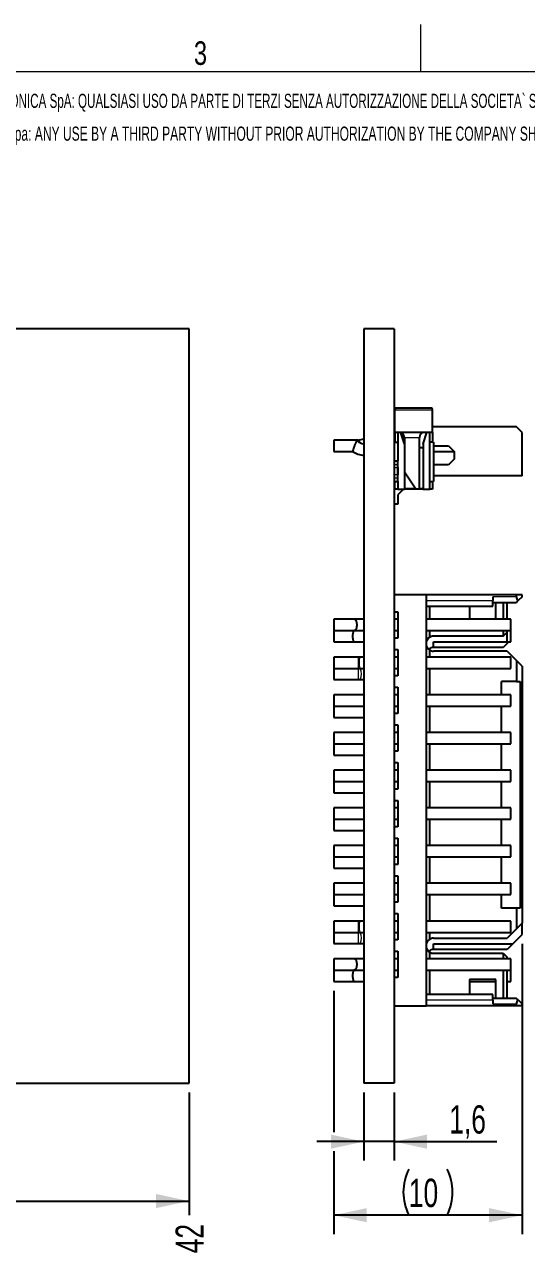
# Paper-space layout 'Sheet1' of a CAD drawing. Header units: millimetres. Extents: x 5 to 290, y -10 to 204.
# Drawn here: x 105.7 to 159, y 74 to 204.3 of the extents above; entities that cross this region are included whole.
import ezdxf

# ---------------------------------------------------------------- set-up
doc = ezdxf.new("R2010")
doc.units = ezdxf.units.MM
doc.layers.add('QUOTE_-_LINEARE', color=7, linetype='Continuous')
doc.layers.add('QUOTE_-_ORDINATA', color=7, linetype='Continuous')
doc.styles.add('SLDTEXTSTYLE0', font='TXT', dxfattribs={"width": 0.615211})
doc.styles.add('SLDTEXTSTYLE1', font='TXT', dxfattribs={"width": 0.638186})
doc.styles.add('SLDTEXTSTYLE2', font='TXT', dxfattribs={"width": 0.75})
doc.styles.add('SLDTEXTSTYLE4', font='TXT', dxfattribs={"width": 0.7})
doc.dimstyles.new('SLDDIMSTYLE1', dxfattribs={"dimtxt": 3, "dimasz": 3.5, "dimexe": 0, "dimexo": 0.0625, "dimgap": 0.75, "dimtad": 0, "dimtih": 1, "dimtoh": 1, "dimdec": 1, "dimlfac": 0.5, "dimrnd": 1e-09, "dimzin": 12, "dimdsep": 46, "dimtxsty": 'SLDTEXTSTYLE4', "dimsah": 1, "dimcen": 0.09, "dimadec": 0, "dimazin": 3, "dimtfac": 1, "dimtdec": 3, "dimtofl": 0, "dimtmove": 0, "dimatfit": 3, "dimfxl": 1, "dimfrac": 2, "dimtolj": 1, "dimtzin": 12, "dimarcsym": 0})
doc.dimstyles.new('SLDDIMSTYLE4', dxfattribs={"dimtxt": 3, "dimasz": 3.5, "dimexe": 0, "dimexo": 0.0625, "dimgap": 0.75, "dimtad": 1, "dimdec": 1, "dimlfac": 0.5, "dimrnd": 1e-09, "dimzin": 12, "dimdsep": 46, "dimtxsty": 'SLDTEXTSTYLE4', "dimsah": 1, "dimcen": 0.09, "dimadec": 0, "dimazin": 3, "dimtfac": 1, "dimtdec": 3, "dimtmove": 0, "dimatfit": 0, "dimfxl": 1, "dimfrac": 2, "dimtolj": 1, "dimtzin": 12, "dimarcsym": 0})
doc.dimstyles.new('SLDDIMSTYLE5', dxfattribs={"dimtxt": 3, "dimasz": 3.5, "dimexe": 0, "dimexo": 0.0625, "dimgap": 0.75, "dimtad": 1, "dimdec": 1, "dimlfac": 0.5, "dimrnd": 1e-09, "dimzin": 12, "dimdsep": 46, "dimtxsty": 'SLDTEXTSTYLE4', "dimsah": 1, "dimcen": 0.09, "dimadec": 0, "dimazin": 3, "dimtfac": 1, "dimtdec": 3, "dimtofl": 0, "dimtmove": 0, "dimatfit": 3, "dimfxl": 1, "dimfrac": 2, "dimtolj": 1, "dimtzin": 12, "dimarcsym": 0})

# ---------------------------------------------------------------- blocks, each defined once
blk = doc.blocks.new('SW_NOTE_0')
at = {"color": 0, "linetype": 'Continuous', "lineweight": 18, "insert": (0, 1.93), "char_height": 1.5, "attachment_point": 1, "style": 'SLDTEXTSTYLE0'}
blk.add_mtext('QUESTO DOCUMENTO CONTIENE INFORMAZIONI DI PROPRIETA` DELLA METALTRONICA SpA: QUALSIASI USO DA PARTE DI TERZI SENZA AUTORIZZAZIONE DELLA SOCIETA` SARA` PERSEGUITO A TERMINI DI LEGGE.', dxfattribs=at)
blk = doc.blocks.new('SW_NOTE_0_1')
at = {"color": 0, "linetype": 'Continuous', "lineweight": 18, "insert": (0, 1.93), "char_height": 1.5, "attachment_point": 1, "style": 'SLDTEXTSTYLE1'}
blk.add_mtext('THIS DOCUMENT CONTAINS PROPRIETARY INFORMATION OF METALTRONICA Spa: ANY USE BY A THIRD PARTY WITHOUT PRIOR AUTHORIZATION BY THE COMPANY SHALL BE PURSUED ACCORDING TO LAW.', dxfattribs=at)
blk = doc.blocks.new('SW_NOTE_0_16')
at = {"color": 0, "linetype": 'Continuous', "lineweight": 18, "insert": (0, 3.22), "char_height": 2.5, "attachment_point": 1, "style": 'SLDTEXTSTYLE2'}
blk.add_mtext('3', dxfattribs=at)
blk = doc.blocks.new('SE')
at = {"color": 250, "linetype": 'Continuous', "lineweight": 18, "true_color": 0x191924}
for p, q in [((147.81, 199.32), (147.81, 204.32)), ((286.31, 199.32), (9.31, 199.32))]:
    blk.add_line(p, q, dxfattribs=at)
at = {"color": 7, "linetype": 'Continuous', "lineweight": 18}
for name, p in [('SW_NOTE_0_16', (123.72, 199.32)), ('SW_NOTE_0', (54.64, 195.05)), ('SW_NOTE_0_1', (54.48, 191.57))]:
    blk.add_blockref(name, p, dxfattribs=at)
blk = doc.blocks.new('_D_7')
at = {"layer": 'QUOTE_-_ORDINATA', "color": 7}
for p, q in [((123.2, 91.04), (123.2, 78.04)), ((96.2, 79.54), (123.2, 79.54))]:
    blk.add_line(p, q, dxfattribs=at)
blk.add_solid([(123.2, 79.54), (119.7, 80.29), (119.7, 78.79)], dxfattribs=at)
at = {"layer": 'QUOTE_-_ORDINATA', "color": 7, "insert": (121.77, 73.99), "char_height": 3, "attachment_point": 1, "rotation": 90, "style": 'SLDTEXTSTYLE4'}
blk.add_mtext('42', dxfattribs=at)
blk = doc.blocks.new('_D_9')
at = {"layer": 'QUOTE_-_LINEARE', "color": 7}
for p, q in [((141.76, 91.04), (141.76, 83.84)), ((144.96, 91.04), (144.96, 83.84)), ((141.76, 85.84), (136.76, 85.84)), ((144.96, 85.84), (141.76, 85.84)), ((144.96, 85.84), (155.87, 85.84))]:
    blk.add_line(p, q, dxfattribs=at)
for points in [[(141.76, 85.84), (138.26, 86.59), (138.26, 85.09)], [(144.96, 85.84), (148.46, 85.09), (148.46, 86.59)]]:
    blk.add_solid(points, dxfattribs=at)
at = {"layer": 'QUOTE_-_LINEARE', "color": 7, "insert": (150.82, 89.7), "char_height": 3, "attachment_point": 1, "style": 'SLDTEXTSTYLE4'}
blk.add_mtext('1,6', dxfattribs=at)
blk = doc.blocks.new('_D_10')
at = {"layer": 'QUOTE_-_LINEARE', "color": 7}
for p, q in [((158.56, 106.82), (158.56, 76.04)), ((138.56, 101.84), (138.56, 86.84)), ((138.56, 84.84), (138.56, 76.04)), ((158.56, 78.04), (138.56, 78.04))]:
    blk.add_line(p, q, dxfattribs=at)
for centre, start, end in [((151.41, 80.49), 153.4349, 206.5651), ((145.71, 80.49), 333.4349, 26.5651)]:
    blk.add_arc(centre, 5.46, start, end, dxfattribs=at)
for points in [[(138.56, 78.04), (142.06, 77.29), (142.06, 78.79)], [(158.56, 78.04), (155.06, 78.79), (155.06, 77.29)]]:
    blk.add_solid(points, dxfattribs=at)
at = {"layer": 'QUOTE_-_LINEARE', "color": 7, "insert": (146.53, 81.91), "char_height": 3, "attachment_point": 1, "style": 'SLDTEXTSTYLE4'}
blk.add_mtext('10', dxfattribs=at)

psp = doc.layouts.new('Sheet1')

# ---------------------------------------------------------------- linework, layer by layer
at = {"color": 7, "linetype": 'Continuous', "lineweight": 25}
for p, q in [((123.2, 172.04), (33.2, 172.04)), ((123.2, 92.04), (123.2, 172.04)), ((144.96, 172.04), (141.76, 172.04)), ((141.76, 172.04), (141.76, 92.04)), ((144.96, 172.04), (144.96, 92.04)), ((144.96, 163.64), (145.06, 163.64)), ((145.26, 163.64), (145.06, 163.64)), ((145.06, 163.64), (145.06, 163.44)), ((145.06, 161.04), (145.06, 163.44)), ((148.86, 163.64), (145.26, 163.64)), ((149.06, 161.04), (149.06, 163.44)), ((157.96, 161.64), (149.06, 161.64)), ((158.56, 161.04), (157.96, 161.64)), ((141.76, 160.34), (141.26, 160.25)), ((149.06, 161.04), (145.06, 161.04)), ((145.06, 161.04), (145.06, 160.04)), ((145.36, 161.04), (145.36, 158.04)), ((146.06, 159.84), (145.67, 161.03)), ((146.06, 160.54), (146.06, 156.84)), ((147.66, 155.04), (147.66, 160.54)), ((148.06, 159.84), (148.45, 161.04)), ((148.76, 155.04), (148.76, 161.04)), ((149.06, 161.04), (149.06, 160.04)), ((158.56, 156.44), (158.56, 161.04)), ((141.01, 160.24), (138.56, 160.24)), ((138.56, 160.24), (138.56, 159.64)), ((138.56, 159.64), (138.56, 159.04)), ((138.56, 159.04), (140.56, 159.04)), ((141.16, 160.24), (141.01, 160.24)), ((144.96, 160.04), (145.36, 160.04)), ((148.06, 159.44), (147.66, 159.44)), ((148.06, 159.84), (148.06, 155.04)), ((149.16, 160.04), (148.76, 160.04)), ((149.16, 160.04), (149.16, 155.84)), ((149.16, 159.64), (150.76, 159.64)), ((149.16, 159.04), (151.36, 159.04)), ((150.76, 159.64), (151.36, 159.04)), ((151.36, 159.04), (151.36, 158.24)), ((144.96, 158.04), (145.36, 158.04)), ((145.36, 157.65), (145.36, 158.04)), ((151.36, 158.24), (150.76, 157.64)), ((145.36, 157.34), (145.36, 157.65)), ((145.36, 156.55), (145.36, 157.34)), ((145.36, 157.34), (145.36, 156.55)), ((145.36, 156.24), (145.36, 156.55)), ((147.26, 155.04), (146.06, 156.84)), ((146.06, 156.84), (146.06, 155.04)), ((150.76, 157.64), (149.16, 157.64)), ((158.56, 156.44), (149.16, 156.44)), ((144.96, 155.84), (145.36, 155.84)), ((145.06, 155.04), (145.06, 155.84)), ((145.36, 155.84), (145.36, 156.24)), ((145.36, 155.84), (145.36, 155.04)), ((146.06, 155.1), (147.22, 155.1)), ((147.66, 155.1), (148.06, 155.1)), ((148.76, 155.84), (149.16, 155.84)), ((149.06, 155.84), (149.06, 155.04)), ((144.96, 154.94), (145.06, 155.04)), ((145.36, 155.04), (145.06, 155.04)), ((145.96, 155.04), (145.36, 154.44)), ((145.36, 155.04), (146.06, 155.04)), ((145.36, 154.44), (145.36, 153.44)), ((147.26, 155.04), (146.06, 155.04)), ((147.66, 155.04), (147.26, 155.04)), ((148.06, 155.04), (147.66, 155.04)), ((148.06, 155.04), (148.76, 155.04)), ((149.06, 155.04), (148.76, 155.04)), ((145.36, 153.44), (144.96, 153.44)), ((148.36, 143.84), (144.96, 143.84)), ((148.36, 143.84), (148.36, 100.24)), ((157.96, 143.84), (148.36, 143.84)), ((155.46, 143.64), (155.46, 143.24)), ((157.96, 143.64), (157.96, 143.84)), ((158.56, 143.84), (157.96, 143.84)), ((158.56, 143.64), (158.14, 143.22)), ((158.56, 143.64), (158.56, 143.84)), ((148.36, 142.64), (155.46, 142.64)), ((148.76, 141.24), (148.76, 142.64)), ((152.96, 142.64), (152.96, 141.24)), ((155.46, 142.64), (155.46, 143.24)), ((155.46, 143.04), (157.96, 143.04)), ((155.76, 141.24), (155.76, 143.04)), ((156.56, 143.04), (156.56, 141.24)), ((156.96, 141.24), (156.96, 143.04)), ((158.14, 143.22), (157.96, 143.04)), ((140.76, 141.24), (138.56, 141.24)), ((138.56, 141.24), (138.56, 140.04)), ((141.76, 141.24), (140.76, 141.24)), ((144.96, 142.04), (145.36, 142.04)), ((145.36, 141.24), (144.96, 141.24)), ((145.36, 142.04), (145.36, 139.24)), ((157.36, 141.24), (148.36, 141.24)), ((157.36, 140.04), (157.36, 141.24)), ((138.56, 140.04), (140.76, 140.04)), ((138.56, 140.04), (138.56, 138.84)), ((140.76, 140.04), (141.76, 140.04)), ((144.96, 140.04), (145.36, 140.04)), ((148.36, 140.04), (157.36, 140.04)), ((148.76, 139.36), (148.76, 140.04)), ((156.56, 139.46), (149.16, 139.46)), ((156.56, 140.04), (156.56, 139.46)), ((156.56, 139.46), (156.96, 139.86)), ((156.96, 139.86), (156.96, 140.04)), ((156.96, 138.86), (156.96, 139.86)), ((157.36, 138.84), (157.36, 140.04)), ((138.56, 138.84), (140.76, 138.84)), ((140.76, 138.84), (141.76, 138.84)), ((145.36, 139.24), (144.96, 139.24)), ((149.16, 138.86), (156.96, 138.86)), ((149.16, 138.26), (149.16, 138.86)), ((156.56, 138.26), (149.16, 138.26)), ((156.96, 138.66), (156.56, 138.26)), ((156.96, 138.86), (156.96, 138.66)), ((156.96, 138.84), (157.36, 138.84)), ((141.16, 137.24), (138.56, 137.24)), ((138.56, 137.24), (138.56, 136.04)), ((141.37, 137.24), (141.16, 137.24)), ((141.76, 137.24), (141.37, 137.24)), ((144.96, 138.04), (145.36, 138.04)), ((145.36, 137.24), (144.96, 137.24)), ((145.36, 138.04), (145.36, 135.24)), ((157.36, 137.24), (148.36, 137.24)), ((148.76, 137.24), (148.76, 137.97)), ((156.96, 137.86), (149.16, 137.86)), ((156.96, 137.86), (157.96, 136.86)), ((157.36, 136.04), (157.36, 137.24)), ((158.56, 136.26), (157.96, 136.86)), ((157.96, 136.86), (157.96, 134.66)), ((138.56, 136.04), (141.16, 136.04)), ((138.56, 136.04), (138.56, 134.84)), ((141.16, 136.04), (141.37, 136.04)), ((141.37, 136.04), (141.76, 136.04)), ((144.96, 136.04), (145.36, 136.04)), ((148.36, 136.04), (157.36, 136.04)), ((148.76, 133.24), (148.76, 136.04)), ((158.56, 136.26), (158.56, 109.02)), ((138.56, 134.84), (141.16, 134.84)), ((141.16, 134.84), (141.37, 134.84)), ((141.37, 134.84), (141.76, 134.84)), ((145.36, 135.24), (144.96, 135.24)), ((157.96, 134.66), (156.36, 134.66)), ((156.36, 133.24), (156.36, 134.66)), ((157.96, 134.66), (158.36, 134.66)), ((158.36, 134.66), (158.36, 110.62)), ((141.76, 133.24), (138.56, 133.24)), ((138.56, 133.24), (138.56, 132.04)), ((144.96, 134.04), (145.36, 134.04)), ((145.36, 133.24), (144.96, 133.24)), ((145.36, 134.04), (145.36, 131.24)), ((157.36, 133.24), (148.36, 133.24)), ((157.36, 132.04), (157.36, 133.24)), ((138.56, 132.04), (141.76, 132.04)), ((138.56, 132.04), (138.56, 130.84)), ((144.96, 132.04), (145.36, 132.04)), ((148.36, 132.04), (157.36, 132.04)), ((148.76, 129.24), (148.76, 132.04)), ((156.36, 129.24), (156.36, 132.04)), ((138.56, 130.84), (141.76, 130.84)), ((145.36, 131.24), (144.96, 131.24)), ((141.76, 129.24), (138.56, 129.24)), ((138.56, 129.24), (138.56, 128.04)), ((144.96, 130.04), (145.36, 130.04)), ((145.36, 129.24), (144.96, 129.24)), ((145.36, 130.04), (145.36, 127.24)), ((157.36, 129.24), (148.36, 129.24)), ((157.36, 128.04), (157.36, 129.24)), ((138.56, 128.04), (141.76, 128.04)), ((138.56, 128.04), (138.56, 126.84)), ((144.96, 128.04), (145.36, 128.04)), ((148.36, 128.04), (157.36, 128.04)), ((148.76, 125.24), (148.76, 128.04)), ((156.36, 125.24), (156.36, 128.04)), ((138.56, 126.84), (141.76, 126.84)), ((145.36, 127.24), (144.96, 127.24)), ((141.76, 125.24), (138.56, 125.24)), ((138.56, 125.24), (138.56, 124.04)), ((144.96, 126.04), (145.36, 126.04)), ((145.36, 125.24), (144.96, 125.24)), ((145.36, 126.04), (145.36, 123.24)), ((157.36, 125.24), (148.36, 125.24)), ((157.36, 124.04), (157.36, 125.24)), ((138.56, 124.04), (141.76, 124.04)), ((138.56, 124.04), (138.56, 122.84)), ((144.96, 124.04), (145.36, 124.04)), ((148.36, 124.04), (157.36, 124.04)), ((148.76, 121.24), (148.76, 124.04)), ((156.36, 121.24), (156.36, 124.04)), ((138.56, 122.84), (141.76, 122.84)), ((145.36, 123.24), (144.96, 123.24)), ((141.76, 121.24), (138.56, 121.24)), ((138.56, 121.24), (138.56, 120.04)), ((144.96, 122.04), (145.36, 122.04)), ((145.36, 121.24), (144.96, 121.24)), ((145.36, 122.04), (145.36, 119.24)), ((157.36, 121.24), (148.36, 121.24)), ((157.36, 120.04), (157.36, 121.24)), ((138.56, 120.04), (141.76, 120.04)), ((138.56, 120.04), (138.56, 118.84)), ((144.96, 120.04), (145.36, 120.04)), ((148.36, 120.04), (157.36, 120.04)), ((148.76, 117.24), (148.76, 120.04)), ((156.36, 117.24), (156.36, 120.04)), ((138.56, 118.84), (141.76, 118.84)), ((145.36, 119.24), (144.96, 119.24)), ((144.96, 118.04), (145.36, 118.04)), ((145.36, 118.04), (145.36, 115.24)), ((141.76, 117.24), (138.56, 117.24)), ((138.56, 117.24), (138.56, 116.04)), ((138.56, 116.04), (141.76, 116.04)), ((138.56, 116.04), (138.56, 114.84)), ((145.36, 117.24), (144.96, 117.24)), ((144.96, 116.04), (145.36, 116.04)), ((157.36, 117.24), (148.36, 117.24)), ((148.36, 116.04), (157.36, 116.04)), ((148.76, 113.24), (148.76, 116.04)), ((156.36, 113.24), (156.36, 116.04)), ((157.36, 116.04), (157.36, 117.24)), ((138.56, 114.84), (141.76, 114.84)), ((145.36, 115.24), (144.96, 115.24)), ((144.96, 114.04), (145.36, 114.04)), ((145.36, 114.04), (145.36, 111.24)), ((141.76, 113.24), (138.56, 113.24)), ((138.56, 113.24), (138.56, 112.04)), ((145.36, 113.24), (144.96, 113.24)), ((157.36, 113.24), (148.36, 113.24)), ((157.36, 112.04), (157.36, 113.24)), ((138.56, 112.04), (141.76, 112.04)), ((138.56, 112.04), (138.56, 110.84)), ((138.56, 110.84), (141.76, 110.84)), ((144.96, 112.04), (145.36, 112.04)), ((145.36, 111.24), (144.96, 111.24)), ((148.36, 112.04), (157.36, 112.04)), ((148.76, 109.24), (148.76, 112.04)), ((156.36, 110.62), (156.36, 112.04)), ((144.96, 110.04), (145.36, 110.04)), ((145.36, 110.04), (145.36, 107.24)), ((157.96, 110.62), (156.36, 110.62)), ((157.96, 110.62), (157.96, 108.42)), ((158.36, 110.62), (157.96, 110.62)), ((141.16, 109.24), (138.56, 109.24)), ((138.56, 109.24), (138.56, 108.04)), ((141.37, 109.24), (141.16, 109.24)), ((141.76, 109.24), (141.37, 109.24)), ((145.36, 109.24), (144.96, 109.24)), ((157.36, 109.24), (148.36, 109.24)), ((157.96, 108.42), (156.96, 107.42)), ((157.36, 108.04), (157.36, 109.24)), ((157.96, 108.42), (158.56, 109.02)), ((158.56, 107.82), (158.56, 109.02)), ((138.56, 108.04), (141.16, 108.04)), ((138.56, 108.04), (138.56, 106.84)), ((141.16, 108.04), (141.37, 108.04)), ((141.37, 108.04), (141.76, 108.04)), ((144.96, 108.04), (145.36, 108.04)), ((145.36, 107.24), (144.96, 107.24)), ((148.36, 108.04), (157.36, 108.04)), ((148.76, 107.32), (148.76, 108.04)), ((149.16, 107.42), (156.96, 107.42)), ((157.56, 106.82), (158.56, 107.82)), ((138.56, 106.84), (141.16, 106.84)), ((141.16, 106.84), (141.37, 106.84)), ((141.37, 106.84), (141.76, 106.84)), ((144.96, 106.04), (145.36, 106.04)), ((145.36, 106.04), (145.36, 103.24)), ((148.76, 105.24), (148.76, 105.93)), ((149.16, 106.82), (157.56, 106.82)), ((149.16, 106.22), (149.16, 106.82)), ((156.96, 106.22), (149.16, 106.22)), ((149.16, 105.82), (156.56, 105.82)), ((156.56, 105.82), (156.56, 105.24)), ((156.56, 105.82), (156.96, 105.42)), ((157.56, 106.82), (156.96, 106.22)), ((140.76, 105.24), (138.56, 105.24)), ((138.56, 105.24), (138.56, 104.04)), ((141.76, 105.24), (140.76, 105.24)), ((145.36, 105.24), (144.96, 105.24)), ((157.36, 105.24), (148.36, 105.24)), ((156.96, 105.24), (156.96, 105.42)), ((157.36, 104.04), (157.36, 105.24)), ((138.56, 104.04), (140.76, 104.04)), ((138.56, 104.04), (138.56, 102.84)), ((140.76, 104.04), (141.76, 104.04)), ((144.96, 104.04), (145.36, 104.04)), ((145.36, 103.24), (144.96, 103.24)), ((148.36, 104.04), (157.36, 104.04)), ((148.76, 101.44), (148.76, 104.04)), ((155.76, 103.04), (152.96, 103.04)), ((152.96, 103.04), (152.96, 101.44)), ((155.76, 101.04), (155.76, 103.04)), ((156.56, 104.04), (156.56, 101.04)), ((156.96, 101.04), (156.96, 104.04)), ((157.36, 102.84), (157.36, 104.04)), ((138.56, 102.84), (140.76, 102.84)), ((140.76, 102.84), (141.76, 102.84)), ((152.96, 102.84), (155.76, 102.84)), ((156.96, 102.84), (157.36, 102.84)), ((155.46, 101.44), (148.36, 101.44)), ((155.46, 100.84), (155.46, 101.44)), ((157.96, 101.04), (155.46, 101.04)), ((155.46, 100.84), (155.46, 100.44)), ((158.14, 100.87), (157.96, 101.04)), ((157.96, 100.24), (157.96, 100.44)), ((158.14, 100.87), (158.56, 100.44)), ((158.56, 100.24), (158.56, 100.44)), ((144.96, 100.24), (148.36, 100.24)), ((157.96, 100.24), (148.36, 100.24)), ((158.56, 100.24), (157.96, 100.24)), ((33.2, 92.04), (123.2, 92.04)), ((144.96, 92.04), (141.76, 92.04))]:
    psp.add_line(p, q, dxfattribs=at)
at = {"color": 59, "linetype": 'Continuous', "lineweight": 18}
for p, q in [((145.06, 163.44), (149.06, 163.44)), ((146.06, 160.54), (147.66, 160.54)), ((141.16, 160.24), (141.16, 160.09)), ((141.26, 160.25), (141.31, 159.99)), ((144.96, 157.65), (145.36, 157.65)), ((144.96, 157.34), (145.36, 157.34)), ((145.36, 156.55), (144.96, 156.55)), ((144.96, 156.24), (145.36, 156.24)), ((157.96, 143.64), (155.46, 143.64)), ((148.36, 143.24), (155.46, 143.24)), ((141.16, 137.24), (141.16, 136.04)), ((141.16, 136.04), (141.16, 135.44)), ((141.16, 135.44), (141.16, 134.84)), ((141.16, 109.24), (141.16, 108.04)), ((141.16, 108.04), (141.16, 107.44)), ((141.16, 107.44), (141.16, 106.84)), ((155.46, 100.84), (148.36, 100.84)), ((155.46, 100.44), (157.96, 100.44))]:
    psp.add_line(p, q, dxfattribs=at)
at = {"color": 7, "linetype": 'Continuous', "lineweight": 25}
for centre, radius, start, end in [((145.26, 163.44), 0.2, 90, 180), ((148.86, 163.44), 0.2, 0, 90), ((145.56, 160.54), 0.5, 0, 90), ((148.16, 160.54), 0.5, 90, 180), ((141.86, 160.96), 2.31, 235.7948, 267.5216), ((141.86, 160.96), 1.11, 219.8215, 264.8429), ((141.16, 160.84), 0.6, 270, 280.1221), ((158.56, 143.64), 0.6, 180, 225), ((149.16, 138.66), 0.8, 90, 120), ((149.16, 138.66), 0.8, 120, 180), ((149.16, 138.66), 0.8, 180, 240), ((149.16, 137.46), 0.8, 90, 131.4149), ((149.16, 138.66), 0.8, 240, 270), ((149.16, 106.62), 0.8, 120, 180), ((149.16, 106.62), 0.8, 90, 120), ((149.16, 106.62), 0.8, 180, 240), ((149.16, 105.42), 0.8, 90, 131.4202), ((149.16, 106.62), 0.8, 240, 270), ((158.56, 100.44), 0.6, 135, 180)]:
    psp.add_arc(centre, radius, start, end, dxfattribs=at)
at = {"color": 59, "linetype": 'Continuous', "lineweight": 18}
for centre, radius, start, end in [((142.18, 136.79), 0.926, 150.8296, 189.2349), ((142.18, 136.5), 0.926, 170.7651, 209.1704), ((140.11, 135.44), 1.4, 334.576, 25.424), ((142.18, 108.79), 0.926, 150.8296, 189.2349), ((142.18, 108.5), 0.926, 170.7651, 209.1704), ((140.11, 107.44), 1.4, 334.576, 25.424)]:
    psp.add_arc(centre, radius, start, end, dxfattribs=at)
at = {"color": 7, "linetype": 'Continuous', "lineweight": 25}
for points, knots in [([(140.76, 159.64), (140.74, 159.6), (140.71, 159.51), (140.67, 159.39), (140.64, 159.3), (140.62, 159.22), (140.6, 159.18), (140.59, 159.13), (140.57, 159.08), (140.56, 159.05), (140.56, 159.05), (140.56, 159.04)], [0, 0, 0, 0, 0.147822, 0.283207, 0.406255, 0.517104, 0.579963, 0.642037, 0.763843, 0.883038, 1, 1, 1, 1]), ([(141.01, 160.24), (141, 160.24), (141, 160.24), (140.99, 160.21), (140.96, 160.16), (140.93, 160.08), (140.89, 159.99), (140.85, 159.88), (140.8, 159.77), (140.77, 159.69), (140.76, 159.64)], [0, 0, 0, 0, 0.10859, 0.223529, 0.345483, 0.475012, 0.602437, 0.733962, 0.867092, 1, 1, 1, 1]), ([(140.76, 141.24), (140.77, 141.24), (140.8, 141.24), (140.85, 141.2), (140.88, 141.16), (140.91, 141.11), (140.93, 141.07), (140.94, 141.03), (140.95, 141), (140.97, 140.94), (140.99, 140.86), (141, 140.75), (141, 140.68), (141.01, 140.64)], [0, 0, 0, 0, 0.132816, 0.26542, 0.36187, 0.44796, 0.523717, 0.567987, 0.611365, 0.653869, 0.776138, 0.891292, 1, 1, 1, 1]), ([(140.76, 140.04), (140.74, 140.04), (140.71, 140.04), (140.67, 139.99), (140.64, 139.94), (140.62, 139.88), (140.6, 139.82), (140.59, 139.76), (140.57, 139.67), (140.56, 139.56), (140.56, 139.48), (140.56, 139.44)], [0, 0, 0, 0, 0.147692, 0.282942, 0.405849, 0.516552, 0.579501, 0.641658, 0.763614, 0.882935, 1, 1, 1, 1]), ([(141.01, 140.64), (141, 140.61), (141, 140.54), (140.99, 140.43), (140.96, 140.32), (140.93, 140.23), (140.89, 140.15), (140.85, 140.09), (140.8, 140.05), (140.77, 140.05), (140.76, 140.04)], [0, 0, 0, 0, 0.108936, 0.224275, 0.346691, 0.476746, 0.603981, 0.735336, 0.867779, 1, 1, 1, 1]), ([(140.56, 139.44), (140.56, 139.41), (140.56, 139.33), (140.57, 139.22), (140.59, 139.11), (140.61, 139.04), (140.63, 138.98), (140.65, 138.93), (140.68, 138.89), (140.71, 138.85), (140.74, 138.85), (140.76, 138.84)], [0, 0, 0, 0, 0.11708, 0.236403, 0.358352, 0.483282, 0.555801, 0.633722, 0.717095, 0.852334, 1, 1, 1, 1]), ([(140.76, 105.24), (140.77, 105.24), (140.8, 105.24), (140.85, 105.2), (140.88, 105.16), (140.91, 105.11), (140.93, 105.07), (140.94, 105.03), (140.95, 105), (140.97, 104.94), (140.99, 104.86), (141, 104.75), (141, 104.68), (141.01, 104.64)], [0, 0, 0, 0, 0.132384, 0.264555, 0.361563, 0.447784, 0.523244, 0.567533, 0.610934, 0.653464, 0.775834, 0.891121, 1, 1, 1, 1]), ([(141.01, 104.64), (141, 104.61), (141, 104.54), (140.99, 104.43), (140.96, 104.32), (140.93, 104.23), (140.89, 104.15), (140.85, 104.09), (140.8, 104.05), (140.77, 104.05), (140.76, 104.04)], [0, 0, 0, 0, 0.108936, 0.224275, 0.346691, 0.476746, 0.603981, 0.735336, 0.867779, 1, 1, 1, 1]), ([(140.76, 104.04), (140.74, 104.04), (140.71, 104.04), (140.67, 103.99), (140.64, 103.94), (140.62, 103.88), (140.6, 103.82), (140.59, 103.76), (140.57, 103.67), (140.56, 103.56), (140.56, 103.48), (140.56, 103.44)], [0, 0, 0, 0, 0.147692, 0.282942, 0.405849, 0.516552, 0.579501, 0.641658, 0.763614, 0.882935, 1, 1, 1, 1]), ([(140.56, 103.44), (140.56, 103.41), (140.56, 103.33), (140.57, 103.22), (140.59, 103.11), (140.61, 103.04), (140.63, 102.98), (140.65, 102.93), (140.68, 102.89), (140.71, 102.85), (140.74, 102.85), (140.76, 102.84)], [0, 0, 0, 0, 0.1170873, 0.2364221, 0.3583856, 0.483335, 0.555852, 0.6337689, 0.7171342, 0.8523572, 1, 1, 1, 1])]:
    psp.add_open_spline(points, degree=3, knots=knots, dxfattribs=at)

# ---------------------------------------------------------------- block references
at = {"color": 7, "linetype": 'Continuous'}
psp.add_blockref('SE', (0, 0), dxfattribs=at)

# ---------------------------------------------------------------- dimensions: what is measured, and where the dimension line sits
at = {"layer": 'QUOTE_-_LINEARE', "color": 7}
dim = psp.add_linear_dim(base=(138.56, 78.04), p1=(158.56, 107.82), p2=(138.56, 102.84), text='(<>)', dimstyle='SLDDIMSTYLE5', dxfattribs=at)
dim.commit()
dim.dimension.update_dxf_attribs({"geometry": '_D_10', "text_midpoint": (148.56, 78.04), "dimtype": 160})
dim = psp.add_linear_dim(base=(141.76, 85.84), p1=(144.96, 92.04), p2=(141.76, 92.04), dimstyle='SLDDIMSTYLE4', dxfattribs=at)
dim.commit()
dim.dimension.update_dxf_attribs({"geometry": '_D_9', "text_midpoint": (153.35, 85.84), "dimtype": 160})
at = {"layer": 'QUOTE_-_ORDINATA', "color": 7}
dim = psp.add_ordinate_dim(feature_location=(123.2, 92.04), offset=(0, -14), dtype=1, origin=(39.2, 142.04), dimstyle='SLDDIMSTYLE1', dxfattribs=at)
dim.commit()
dim.dimension.update_dxf_attribs({"geometry": '_D_7', "text_midpoint": (123.2, 76.02)})

doc.saveas('drawing.dxf')
